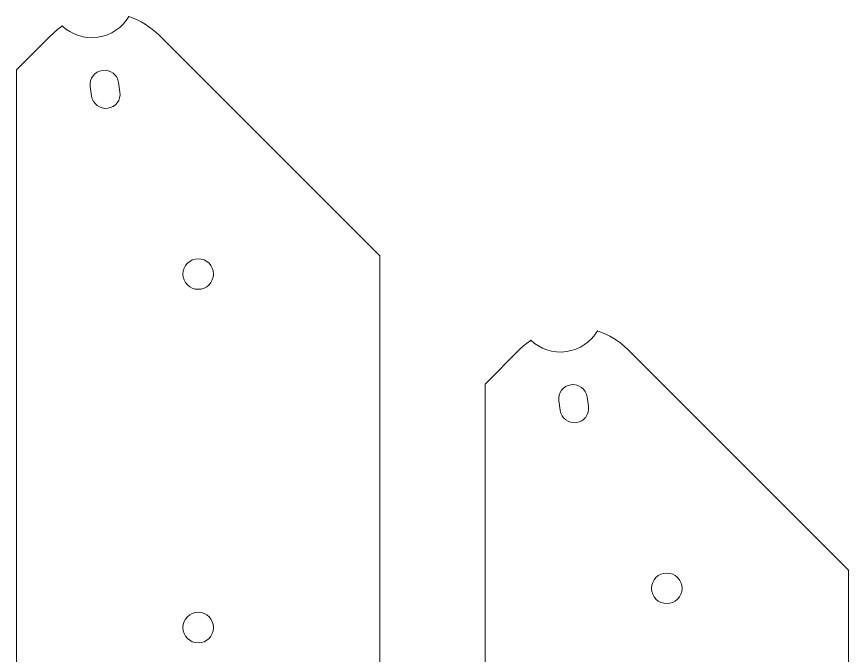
# Model space of a CAD drawing. Header units: millimetres. Extents: x -202 to 204, y -252 to 284.
# Drawn here: x -201.9 to -114.9, y 115.2 to 182 of the extents above; entities that cross this region are included whole.
import ezdxf

# ---------------------------------------------------------------- set-up
doc = ezdxf.new("R2010")
doc.units = ezdxf.units.MM
doc.header["$MEASUREMENT"] = 0
doc.layers.add('Layer 1', color=7, linetype='Continuous')

msp = doc.modelspace()

# ---------------------------------------------------------------- linework, layer by layer
at = {"layer": 'Layer 1', "color": 254, "lineweight": 20}
for points, knots in [([(-163.8764, 156.9806), (-163.8764, 126.8505), (-163.8764, 96.7205), (-163.8764, 66.5904), (-163.8764, 66.5904), (-163.8764, 65.4904), (-164.7764, 64.5904), (-165.8764, 64.5904), (-165.8764, 64.5904), (-165.8764, 64.5904), (-171.4764, 64.5904), (-171.4764, 64.5904), (-171.4764, 64.5904), (-171.4764, 64.5904), (-175.593, 68.707), (-175.593, 68.707), (-175.593, 68.707), (-175.593, 68.707), (-175.593, 85.285), (-175.593, 85.285), (-175.593, 85.285), (-175.593, 85.285), (-175.5934, 85.285), (-175.5934, 85.285), (-175.5934, 85.285), (-175.5937, 85.4917), (-175.6078, 85.7007), (-175.6374, 85.9112), (-175.6374, 85.9112), (-175.9832, 88.3719), (-178.2584, 90.0865), (-180.7191, 89.7406), (-180.7191, 89.7406), (-182.9693, 89.4244), (-184.5952, 87.4945), (-184.5925, 85.285), (-184.5925, 85.285), (-184.5925, 85.285), (-184.593, 85.285), (-184.593, 85.285), (-184.593, 85.285), (-184.593, 85.285), (-184.593, 74.2738), (-184.593, 74.2738), (-184.593, 74.2738), (-184.593, 74.2738), (-194.2764, 64.5904), (-194.2764, 64.5904), (-194.2764, 64.5904), (-194.2764, 64.5904), (-199.8764, 64.5904), (-199.8764, 64.5904), (-199.8764, 64.5904), (-200.9764, 64.5904), (-201.8764, 65.4904), (-201.8764, 66.5904), (-201.8764, 66.5904), (-201.8764, 103.2152), (-201.8764, 139.84), (-201.8764, 176.4648), (-201.8764, 176.4648), (-201.8764, 176.4648), (-198.2753, 180.0659), (-198.2753, 180.0659), (-198.2753, 180.0659), (-197.9151, 180.4262), (-197.5205, 180.7521), (-197.0972, 181.0387), (-197.0972, 181.0387), (-196.1375, 180.1348), (-194.7912, 179.6586), (-193.3841, 179.8563), (-193.3841, 179.8563), (-191.9764, 180.0542), (-190.8133, 180.8836), (-190.14, 182.0178), (-190.14, 182.0178), (-188.9277, 181.6232), (-187.8425, 180.9467), (-186.9617, 180.0659), (-186.9617, 180.0659), (-186.9617, 180.0659), (-163.8764, 156.9806), (-163.8764, 156.9806)], [0, 0, 0, 0, 0.0454545, 0.0454545, 0.0454545, 0.0454545, 0.0909091, 0.0909091, 0.0909091, 0.0909091, 0.1363636, 0.1363636, 0.1363636, 0.1363636, 0.1818182, 0.1818182, 0.1818182, 0.1818182, 0.2272727, 0.2272727, 0.2272727, 0.2272727, 0.2727273, 0.2727273, 0.2727273, 0.2727273, 0.3181818, 0.3181818, 0.3181818, 0.3181818, 0.3636364, 0.3636364, 0.3636364, 0.3636364, 0.4090909, 0.4090909, 0.4090909, 0.4090909, 0.4545455, 0.4545455, 0.4545455, 0.4545455, 0.5, 0.5, 0.5, 0.5, 0.5454545, 0.5454545, 0.5454545, 0.5454545, 0.5909091, 0.5909091, 0.5909091, 0.5909091, 0.6363636, 0.6363636, 0.6363636, 0.6363636, 0.6818182, 0.6818182, 0.6818182, 0.6818182, 0.7272727, 0.7272727, 0.7272727, 0.7272727, 0.7727273, 0.7727273, 0.7727273, 0.7727273, 0.8181818, 0.8181818, 0.8181818, 0.8181818, 0.8636364, 0.8636364, 0.8636364, 0.8636364, 0.9090909, 0.9090909, 0.9090909, 0.9090909, 1, 1, 1, 1]), ([(-192.8969, 176.3897), (-192.0767, 176.505), (-191.318, 175.9332), (-191.2027, 175.1131), (-191.2027, 175.1131), (-191.2027, 175.1131), (-191.0635, 174.1228), (-191.0635, 174.1228), (-191.0635, 174.1228), (-190.9483, 173.3027), (-191.52, 172.5439), (-192.3402, 172.4286), (-192.3402, 172.4286), (-193.1603, 172.3134), (-193.9191, 172.8851), (-194.0343, 173.7053), (-194.0343, 173.7053), (-194.0343, 173.7053), (-194.1735, 174.6955), (-194.1735, 174.6955), (-194.1735, 174.6955), (-194.2888, 175.5157), (-193.717, 176.2744), (-192.8969, 176.3897)], [0, 0, 0, 0, 0.1428571, 0.1428571, 0.1428571, 0.1428571, 0.2857143, 0.2857143, 0.2857143, 0.2857143, 0.4285714, 0.4285714, 0.4285714, 0.4285714, 0.5714286, 0.5714286, 0.5714286, 0.5714286, 0.7142857, 0.7142857, 0.7142857, 0.7142857, 1, 1, 1, 1]), ([(-182.8764, 156.6822), (-181.9927, 156.6822), (-181.2764, 155.9659), (-181.2764, 155.0822), (-181.2764, 155.0822), (-181.2764, 154.1985), (-181.9927, 153.4822), (-182.8764, 153.4822), (-182.8764, 153.4822), (-183.7601, 153.4822), (-184.4764, 154.1985), (-184.4764, 155.0822), (-184.4764, 155.0822), (-184.4764, 155.9659), (-183.7601, 156.6822), (-182.8764, 156.6822)], [0, 0, 0, 0, 0.2, 0.2, 0.2, 0.2, 0.4, 0.4, 0.4, 0.4, 0.6, 0.6, 0.6, 0.6, 1, 1, 1, 1]), ([(-119.7939, 64.5904), (-119.7939, 64.5904), (-128.5923, 64.5904), (-128.5923, 64.5904), (-128.5923, 64.5904), (-129.4905, 66.1047), (-131.2377, 67.012), (-133.0902, 66.7518), (-133.0902, 66.7518), (-134.4978, 66.5539), (-135.661, 65.7245), (-136.3342, 64.5904), (-136.3342, 64.5904), (-136.3342, 64.5904), (-147.9175, 64.5904), (-147.9175, 64.5904), (-147.9175, 64.5904), (-150.6336, 64.5904), (-152.8557, 66.8125), (-152.8557, 69.5286), (-152.8557, 69.5286), (-152.8557, 69.5286), (-152.8557, 81.176), (-152.8557, 81.176), (-152.8557, 81.176), (-152.8557, 81.176), (-152.8557, 87.3782), (-152.8557, 87.3782), (-152.8557, 87.3782), (-152.8557, 87.3782), (-152.8557, 143.5733), (-152.8557, 143.5733), (-152.8557, 143.5733), (-152.8557, 143.5733), (-149.2546, 147.1744), (-149.2546, 147.1744), (-149.2546, 147.1744), (-148.8944, 147.5347), (-148.4998, 147.8606), (-148.0765, 148.1472), (-148.0765, 148.1472), (-147.1168, 147.2433), (-145.7705, 146.7671), (-144.3634, 146.9648), (-144.3634, 146.9648), (-142.9557, 147.1627), (-141.7926, 147.9921), (-141.1193, 149.1263), (-141.1193, 149.1263), (-139.907, 148.7317), (-138.8218, 148.0552), (-137.941, 147.1744), (-137.941, 147.1744), (-137.941, 147.1744), (-114.8557, 124.0891), (-114.8557, 124.0891), (-114.8557, 124.0891), (-114.8557, 124.0891), (-114.8557, 87.3782), (-114.8557, 87.3782), (-114.8557, 87.3782), (-114.8557, 87.3782), (-114.8557, 81.176), (-114.8557, 81.176), (-114.8557, 81.176), (-114.8557, 81.176), (-114.8557, 69.5286), (-114.8557, 69.5286), (-114.8557, 69.5286), (-114.8557, 66.8125), (-117.0778, 64.5904), (-119.7939, 64.5904)], [0, 0, 0, 0, 0.0526316, 0.0526316, 0.0526316, 0.0526316, 0.1052632, 0.1052632, 0.1052632, 0.1052632, 0.1578947, 0.1578947, 0.1578947, 0.1578947, 0.2105263, 0.2105263, 0.2105263, 0.2105263, 0.2631579, 0.2631579, 0.2631579, 0.2631579, 0.3157895, 0.3157895, 0.3157895, 0.3157895, 0.3684211, 0.3684211, 0.3684211, 0.3684211, 0.4210526, 0.4210526, 0.4210526, 0.4210526, 0.4736842, 0.4736842, 0.4736842, 0.4736842, 0.5263158, 0.5263158, 0.5263158, 0.5263158, 0.5789474, 0.5789474, 0.5789474, 0.5789474, 0.6315789, 0.6315789, 0.6315789, 0.6315789, 0.6842105, 0.6842105, 0.6842105, 0.6842105, 0.7368421, 0.7368421, 0.7368421, 0.7368421, 0.7894737, 0.7894737, 0.7894737, 0.7894737, 0.8421053, 0.8421053, 0.8421053, 0.8421053, 0.8947368, 0.8947368, 0.8947368, 0.8947368, 1, 1, 1, 1]), ([(-143.8762, 143.4982), (-143.0562, 143.6134), (-142.2972, 143.0415), (-142.182, 142.2216), (-142.182, 142.2216), (-142.182, 142.2216), (-142.1809, 142.2136), (-142.1809, 142.2136), (-142.1809, 142.2136), (-142.1809, 142.2136), (-142.0439, 141.2392), (-142.0439, 141.2392), (-142.0439, 141.2392), (-142.0439, 141.2392), (-142.0428, 141.2313), (-142.0428, 141.2313), (-142.0428, 141.2313), (-141.9276, 140.4113), (-142.4995, 139.6524), (-143.3195, 139.5371), (-143.3195, 139.5371), (-144.1394, 139.4219), (-144.8984, 139.9938), (-145.0136, 140.8138), (-145.0136, 140.8138), (-145.0136, 140.8138), (-145.0147, 140.8217), (-145.0147, 140.8217), (-145.0147, 140.8217), (-145.0147, 140.8217), (-145.1517, 141.7961), (-145.1517, 141.7961), (-145.1517, 141.7961), (-145.1517, 141.7961), (-145.1528, 141.804), (-145.1528, 141.804), (-145.1528, 141.804), (-145.268, 142.624), (-144.6961, 143.383), (-143.8762, 143.4982)], [0, 0, 0, 0, 0.0909091, 0.0909091, 0.0909091, 0.0909091, 0.1818182, 0.1818182, 0.1818182, 0.1818182, 0.2727273, 0.2727273, 0.2727273, 0.2727273, 0.3636364, 0.3636364, 0.3636364, 0.3636364, 0.4545455, 0.4545455, 0.4545455, 0.4545455, 0.5454545, 0.5454545, 0.5454545, 0.5454545, 0.6363636, 0.6363636, 0.6363636, 0.6363636, 0.7272727, 0.7272727, 0.7272727, 0.7272727, 0.8181818, 0.8181818, 0.8181818, 0.8181818, 1, 1, 1, 1]), ([(-133.8557, 123.7907), (-132.972, 123.7907), (-132.2557, 123.0744), (-132.2557, 122.1907), (-132.2557, 122.1907), (-132.2557, 121.307), (-132.972, 120.5907), (-133.8557, 120.5907), (-133.8557, 120.5907), (-134.7394, 120.5907), (-135.4557, 121.307), (-135.4557, 122.1907), (-135.4557, 122.1907), (-135.4557, 123.0744), (-134.7394, 123.7907), (-133.8557, 123.7907)], [0, 0, 0, 0, 0.2, 0.2, 0.2, 0.2, 0.4, 0.4, 0.4, 0.4, 0.6, 0.6, 0.6, 0.6, 1, 1, 1, 1]), ([(-182.8764, 119.6822), (-181.9927, 119.6822), (-181.2764, 118.9659), (-181.2764, 118.0822), (-181.2764, 118.0822), (-181.2764, 117.1985), (-181.9927, 116.4822), (-182.8764, 116.4822), (-182.8764, 116.4822), (-183.7601, 116.4822), (-184.4764, 117.1985), (-184.4764, 118.0822), (-184.4764, 118.0822), (-184.4764, 118.9659), (-183.7601, 119.6822), (-182.8764, 119.6822)], [0, 0, 0, 0, 0.2, 0.2, 0.2, 0.2, 0.4, 0.4, 0.4, 0.4, 0.6, 0.6, 0.6, 0.6, 1, 1, 1, 1])]:
    msp.add_open_spline(points, degree=3, knots=knots, dxfattribs=at)

doc.saveas('drawing.dxf')
